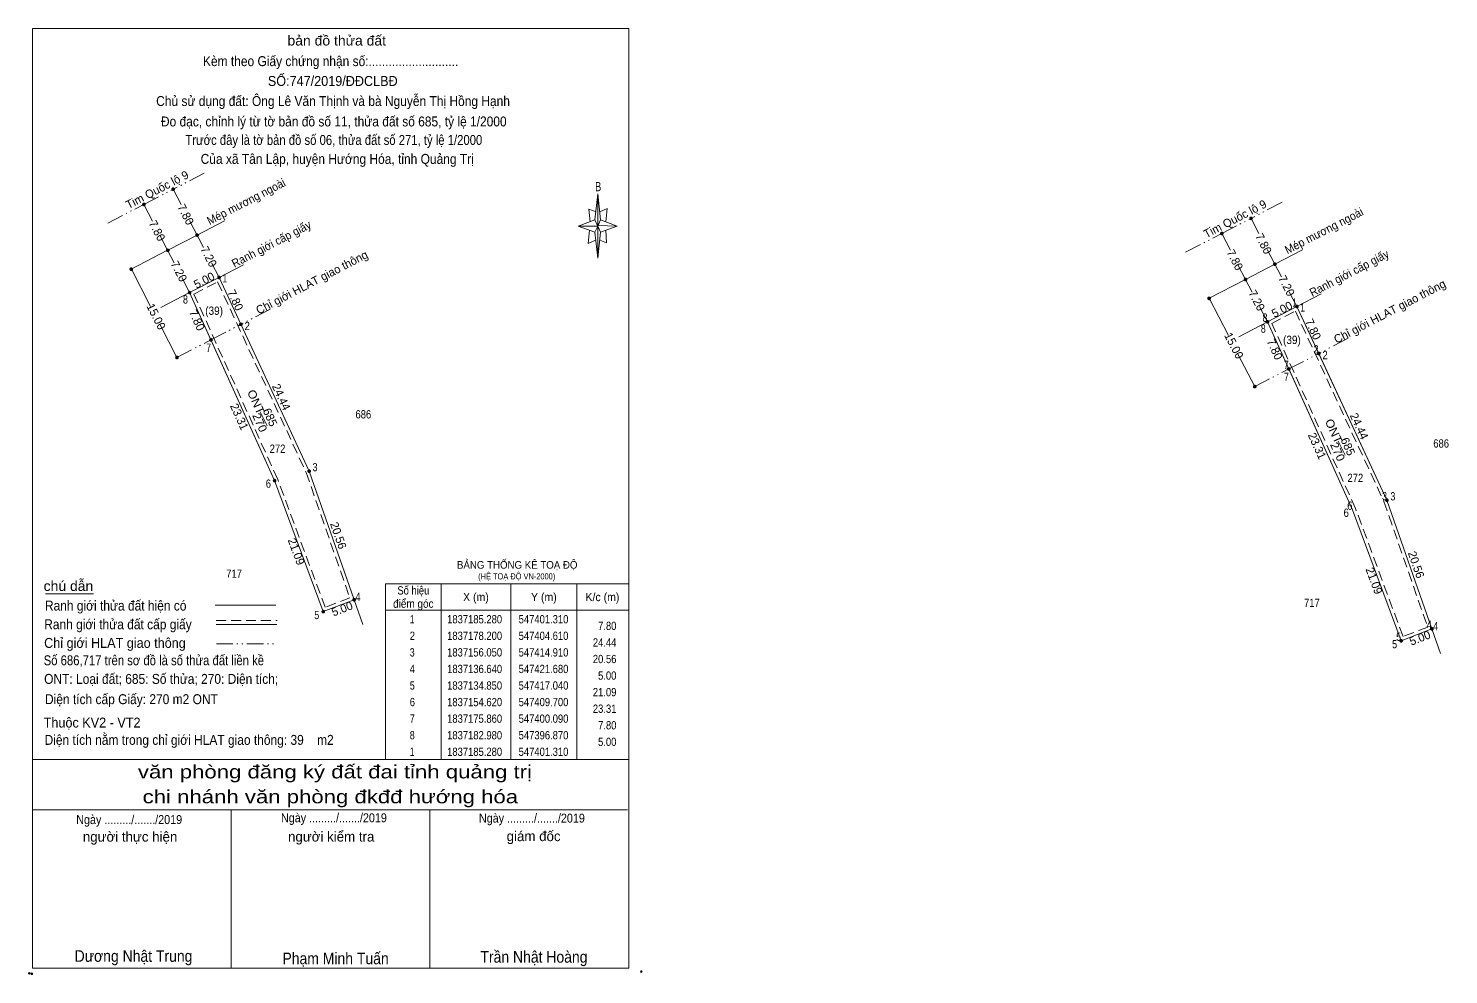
# Model space of a CAD drawing. Header units: metres. Extents: x 547210 to 547757, y 1836435 to 1837227.
# Drawn here: x 547209.9 to 547424.2, y 1837084.5 to 1837227.2 of the extents above; entities that cross this region are included whole.
import ezdxf
from ezdxf.enums import TextEntityAlignment as Align

# ---------------------------------------------------------------- set-up
doc = ezdxf.new("R2010")
doc.units = ezdxf.units.M
doc.header["$LTSCALE"] = 0.5
doc.header["$PDMODE"] = 32
doc.header["$PDSIZE"] = 0.25
doc.linetypes.add('DASH_DOUBLE_DOT', pattern=[9.2, 5, -1.2, 0.3, -1.2, 0.3, -1.2])
doc.linetypes.add('MEDIUM_DASHED', pattern=[4.5, 3, -1.5])
for name, color, linetype, lineweight in [('1', 7, 'Continuous', 13), ('10', 7, 'Continuous', 13), ('17', 7, 'Continuous', 13), ('2', 7, 'DASH_DOUBLE_DOT', 13), ('23', 7, 'Continuous', 13), ('5', 7, 'Continuous', 13), ('6', 7, 'Continuous', 13), ('63', 7, 'Continuous', 13)]:
    doc.layers.add(name, color=color, linetype=linetype, lineweight=lineweight)

msp = doc.modelspace()

# ---------------------------------------------------------------- hatches: boundary and pattern name
at = {"layer": '2'}
for points in [[(547231.92, 1837202.99, 1), (547231.52, 1837202.99, 1)], [(547231.92, 1837202.99, 1), (547231.52, 1837202.99, 1)], [(547227.5, 1837200.7, 1), (547227.1, 1837200.7, 1)], [(547394.59, 1837198.59, 1), (547394.19, 1837198.59, 1)], [(547394.59, 1837198.59, 1), (547394.19, 1837198.59, 1)], [(547235.52, 1837196.07, 1), (547235.12, 1837196.07, 1)], [(547390.17, 1837196.3, 1), (547389.77, 1837196.3, 1)], [(547231.09, 1837193.77, 1), (547230.69, 1837193.77, 1)], [(547225.59, 1837190.92, 1), (547225.19, 1837190.92, 1)], [(547398.19, 1837191.67, 1), (547397.79, 1837191.67, 1)], [(547238.84, 1837189.68, 1), (547238.44, 1837189.68, 1)], [(547393.76, 1837189.37, 1), (547393.36, 1837189.37, 1)], [(547234.4, 1837187.38, 1), (547234, 1837187.38, 1)], [(547388.26, 1837186.52, 1), (547387.86, 1837186.52, 1)], [(547401.51, 1837185.28, 1), (547401.11, 1837185.28, 1)], [(547242.14, 1837182.6, 1), (547241.74, 1837182.6, 1)], [(547397.07, 1837182.98, 1), (547396.67, 1837182.98, 1)], [(547237.62, 1837180.26, 1), (547237.22, 1837180.26, 1)], [(547232.49, 1837177.6, 1), (547232.09, 1837177.6, 1)], [(547404.81, 1837178.2, 1), (547404.41, 1837178.2, 1)], [(547400.29, 1837175.86, 1), (547399.89, 1837175.86, 1)], [(547395.16, 1837173.2, 1), (547394.76, 1837173.2, 1)], [(547252.44, 1837160.45, 1), (547252.04, 1837160.45, 1)], [(547247.23, 1837159.02, 1), (547246.83, 1837159.02, 1)], [(547415.11, 1837156.05, 1), (547414.71, 1837156.05, 1)], [(547259.21, 1837141.04, 1), (547258.81, 1837141.04, 1)], [(547254.57, 1837139.25, 1), (547254.17, 1837139.25, 1)], [(547421.88, 1837136.64, 1), (547421.48, 1837136.64, 1)], [(547417.24, 1837134.85, 1), (547416.84, 1837134.85, 1)]]:
    msp.add_hatch(color=256, dxfattribs=at).paths.add_polyline_path(points)

# ---------------------------------------------------------------- linework, layer by layer
at = {"layer": '1'}
for points in [[(547238.64, 1837189.68), (547241.94, 1837182.6), (547252.24, 1837160.45), (547259.01, 1837141.04), (547254.37, 1837139.25), (547247.03, 1837159.02), (547237.42, 1837180.26), (547234.2, 1837187.38)], [(547401.31, 1837185.28), (547404.61, 1837178.2), (547414.91, 1837156.05), (547421.68, 1837136.64), (547417.04, 1837134.85), (547409.7, 1837154.62), (547400.09, 1837175.86), (547396.87, 1837182.98)]]:
    msp.add_lwpolyline(points, close=True, dxfattribs=at)
at = {"layer": '1', "linetype": 'MEDIUM_DASHED'}
for points in [[(547238.41, 1837189), (547251.78, 1837160.26), (547258.38, 1837141.33), (547254.66, 1837139.9), (547247.49, 1837159.21), (547234.85, 1837187.15)], [(547401.08, 1837184.6), (547414.45, 1837155.86), (547421.05, 1837136.93), (547417.33, 1837135.5), (547410.16, 1837154.81), (547397.52, 1837182.75)]]:
    msp.add_lwpolyline(points, close=True, dxfattribs=at)
at = {"layer": '10', "linetype": 'DASH_DOUBLE_DOT'}
for p, q in [((547236.4, 1837205.41), (547231.73, 1837202.99)), ((547227.3, 1837200.7), (547231.74, 1837203)), ((547221.85, 1837197.88), (547227.29, 1837200.7)), ((547399.07, 1837201.01), (547394.4, 1837198.59)), ((547389.97, 1837196.3), (547394.41, 1837198.6)), ((547384.52, 1837193.48), (547389.96, 1837196.3)), ((547246.37, 1837184.9), (547241.94, 1837182.6)), ((547237.42, 1837180.26), (547241.94, 1837182.6)), ((547232.28, 1837177.61), (547237.42, 1837180.26)), ((547409.04, 1837180.5), (547404.61, 1837178.2)), ((547400.09, 1837175.86), (547404.61, 1837178.2)), ((547394.95, 1837173.21), (547400.09, 1837175.86))]:
    msp.add_line(p, q, dxfattribs=at)
at = {"layer": '10'}
for p, q in [((547239.47, 1837198.22), (547235.32, 1837196.07)), ((547230.89, 1837193.77), (547235.33, 1837196.07)), ((547225.38, 1837190.93), (547230.88, 1837193.78)), ((547402.14, 1837193.82), (547397.99, 1837191.67)), ((547393.56, 1837189.37), (547398, 1837191.67)), ((547234.2, 1837187.38), (547238.64, 1837189.68)), ((547388.05, 1837186.53), (547393.55, 1837189.38)), ((547229.87, 1837185.13), (547234.2, 1837187.38)), ((547396.87, 1837182.98), (547401.31, 1837185.28)), ((547392.54, 1837180.73), (547396.87, 1837182.98)), ((547260.33, 1837137.32), (547259.01, 1837141.04)), ((547423, 1837132.92), (547421.68, 1837136.64))]:
    msp.add_line(p, q, dxfattribs=at)
for points in [[(547238.64, 1837189.68), (547252.24, 1837160.45), (547259.01, 1837141.04), (547254.37, 1837139.25)], [(547401.31, 1837185.28), (547414.91, 1837156.05), (547421.68, 1837136.64), (547417.04, 1837134.85)]]:
    msp.add_lwpolyline(points, dxfattribs=at)
at = {"layer": '17'}
msp.add_line((547212.47, 1837141.96), (547219.71, 1837141.96), dxfattribs=at)
at = {"layer": '2', "linetype": 'Continuous'}
for p, q in [((547247.03, 1837159.02), (547234.2, 1837187.38)), ((547409.7, 1837154.62), (547396.87, 1837182.98)), ((547254.37, 1837139.25), (547247.03, 1837159.02)), ((547417.04, 1837134.85), (547409.7, 1837154.62))]:
    msp.add_line(p, q, dxfattribs=at)
at = {"layer": '2'}
for centre in [(547231.72, 1837202.99), (547231.72, 1837202.99), (547227.3, 1837200.7), (547394.39, 1837198.59), (547394.39, 1837198.59), (547235.32, 1837196.07), (547389.97, 1837196.3), (547230.89, 1837193.77), (547225.39, 1837190.92), (547397.99, 1837191.67), (547238.64, 1837189.68), (547393.56, 1837189.37), (547234.2, 1837187.38), (547388.06, 1837186.52), (547401.31, 1837185.28), (547241.94, 1837182.6), (547396.87, 1837182.98), (547237.42, 1837180.26), (547232.29, 1837177.6), (547404.61, 1837178.2), (547400.09, 1837175.86), (547394.96, 1837173.2), (547252.24, 1837160.45), (547247.03, 1837159.02), (547414.91, 1837156.05), (547259.01, 1837141.04), (547254.37, 1837139.25), (547421.68, 1837136.64), (547417.04, 1837134.85)]:
    msp.add_circle(centre, 0.2, dxfattribs=at)
at = {"layer": '23'}
for p, q in [((547242.31, 1837191.59), (547238.64, 1837189.68)), ((547404.98, 1837187.19), (547401.31, 1837185.28))]:
    msp.add_line(p, q, dxfattribs=at)
at = {"layer": '5'}
for p, q in [((547295.33, 1837198.39), (547295.83, 1837202.29)), ((547295.33, 1837196.49), (547292.83, 1837197.39)), ((547296.23, 1837198.39), (547298.73, 1837197.39)), ((547296.23, 1837196.49), (547295.83, 1837192.59)), ((547297.13, 1837194.89), (547296.13, 1837195.29)), ((547297.03, 1837196.79), (547297.13, 1837194.89)), ((547210.46, 1837116.95), (547300.46, 1837116.95)), ((547210.46, 1837109.35), (547300.26, 1837109.35)), ((547210.46, 1837109.35), (547300.26, 1837109.35)), ((547210.46, 1837109.35), (547300.26, 1837109.35)), ((547240.46, 1837085.45), (547240.46, 1837109.35)), ((547270.46, 1837085.45), (547270.46, 1837109.35))]:
    msp.add_line(p, q, dxfattribs=at)
for points in [[(547210.46, 1837227.25), (547300.46, 1837227.25), (547300.46, 1837085.45), (547210.46, 1837085.45)], [(547295.83, 1837202.29), (547296.23, 1837198.39), (547295.83, 1837197.39)], [(547295.83, 1837197.39), (547292.83, 1837197.39), (547295.33, 1837198.39), (547296.23, 1837196.49), (547298.73, 1837197.39), (547295.83, 1837197.49)], [(547295.83, 1837197.39), (547295.83, 1837192.59), (547295.33, 1837196.49)]]:
    msp.add_lwpolyline(points, close=True, dxfattribs=at)
for points in [[(547295.53, 1837199.59), (547294.43, 1837199.99), (547294.63, 1837198.09)], [(547296.13, 1837199.59), (547297.23, 1837200.09), (547297.03, 1837198.09)], [(547295.83, 1837197.39), (547295.33, 1837198.39), (547292.83, 1837197.39)], [(547295.83, 1837197.39), (547296.23, 1837196.49), (547298.73, 1837197.39)], [(547294.53, 1837196.79), (547294.33, 1837194.79), (547295.43, 1837195.29)], [(547300.46, 1837085.45), (547210.46, 1837085.45), (547210.46, 1837109.35)]]:
    msp.add_lwpolyline(points, dxfattribs=at)
for p in [(547209.99, 1837084.68), (547210.39, 1837084.61)]:
    msp.add_point(p, dxfattribs=at)
at = {"layer": '6'}
for p, q in [((547238.07, 1837140.22), (547247.21, 1837140.22)), ((547238.21, 1837137.29), (547247.35, 1837137.29))]:
    msp.add_line(p, q, dxfattribs=at)
at = {"layer": '6', "linetype": 'MEDIUM_DASHED'}
msp.add_line((547238.21, 1837137.91), (547247.41, 1837137.91), dxfattribs=at)
at = {"layer": '6'}
msp.add_point((547302.36, 1837084.95), dxfattribs=at)
at = {"layer": '63'}
for p, q in [((547231.72, 1837202.99), (547232.91, 1837200.7)), ((547227.3, 1837200.7), (547228.61, 1837198.17)), ((547234.18, 1837198.27), (547236.3, 1837194.18)), ((547394.39, 1837198.59), (547395.58, 1837196.3)), ((547229.75, 1837195.96), (547230.88, 1837193.78)), ((547389.97, 1837196.3), (547391.28, 1837193.77)), ((547230.88, 1837193.78), (547231.88, 1837191.86)), ((547396.85, 1837193.87), (547398.97, 1837189.78)), ((547225.4, 1837190.94), (547228.31, 1837185.3)), ((547237.48, 1837191.9), (547238.64, 1837189.68)), ((547392.42, 1837191.56), (547393.55, 1837189.38)), ((547233.01, 1837189.67), (547234.2, 1837187.38)), ((547393.55, 1837189.38), (547394.55, 1837187.46)), ((547388.07, 1837186.54), (547390.98, 1837180.9)), ((547400.15, 1837187.5), (547401.31, 1837185.28)), ((547395.68, 1837185.27), (547396.87, 1837182.98)), ((547229.75, 1837182.51), (547232.28, 1837177.61)), ((547392.42, 1837178.11), (547394.95, 1837173.21)), ((547244.86, 1837169.39), (547245.92, 1837167.26)), ((547407.53, 1837164.99), (547408.59, 1837162.86)), ((547272.16, 1837143.45), (547272.16, 1837116.95)), ((547282.66, 1837143.45), (547282.66, 1837116.95)), ((547292.66, 1837143.45), (547292.66, 1837116.95)), ((547263.76, 1837139.45), (547300.46, 1837139.45))]:
    msp.add_line(p, q, dxfattribs=at)
at = {"layer": '63', "linetype": 'DASH_DOUBLE_DOT'}
msp.add_line((547238.24, 1837134.37), (547247.44, 1837134.37), dxfattribs=at)
at = {"layer": '63'}
msp.add_lwpolyline([(547263.76, 1837143.45), (547300.46, 1837143.45), (547300.46, 1837116.95), (547263.76, 1837116.95)], close=True, dxfattribs=at)

# ---------------------------------------------------------------- texts
at = {"layer": '1', "width": 0.85}
for p in [(547247.465, 1837163.21), (547410.135, 1837158.81)]:
    msp.add_text('272', height=1.25, dxfattribs=at).set_placement(p, align=Align.CENTER)
at = {"layer": '1'}
for s, height, width, p in [('BẢNG THỐNG KÊ TOẠ ĐỘ ', 1.15, 0.95, (547274.55, 1837145.73)), ('(HỆ TOẠ ĐỘ VN-2000)', 0.93, 0.9, (547277.75, 1837144.11))]:
    msp.add_text(s, height=height, dxfattribs=dict(at, width=width)).set_placement(p)
at = {"layer": '5'}
for s, height, width, p in [('bản đồ thửa đất', 1.5, 1.05, (547256.4, 1837224.67)), ('Kèm theo Giấy chứng nhận số:...........................', 1.5, 0.9, (547255.48, 1837221.56)), ('SỐ:747/2019/ĐĐCLBĐ', 1.5, 0.95, (547255.8, 1837218.57)), ('Chủ sử dụng đất: Ông Lê Văn Thịnh và bà Nguyễn Thị Hồng Hạnh', 1.5, 0.9, (547255.845, 1837215.54)), ('Đo đạc, chỉnh lý từ tờ bản đồ số 11, thửa đất số 685, tỷ lệ 1/2000 ', 1.5, 0.9, (547256.205, 1837212.46)), ('Trước đây là tờ bản đồ số 06, thửa đất số 271, tỷ lệ 1/2000 ', 1.5, 0.85, (547256.2, 1837209.67)), ('Của xã Tân Lập, huyện Hướng Hóa, tỉnh Quảng Trị', 1.5, 0.9, (547256.475, 1837206.81)), ('B', 1.378, 0.75, (547295.86, 1837202.69)), ('văn phòng đăng ký đất đai tỉnh quảng trị', 2, 1.25, (547256.125, 1837114.09)), ('chi nhánh văn phòng đkđđ hướng hóa', 2, 1.25, (547255.435, 1837110.33)), ('Ngày ........./......./2019', 1.35, 0.9, (547225.075, 1837107.2)), ('Ngày ........./......./2019', 1.35, 0.9, (547255.975, 1837107.47)), ('Ngày ........./......./2019', 1.35, 0.9, (547285.855, 1837107.42)), ('Dương Nhật Trung', 1.75, 0.9, (547225.73, 1837086.41)), ('Phạm Minh Tuấn', 1.75, 0.9, (547256.225, 1837086.05)), ('Trần Nhật Hoàng', 1.75, 0.9, (547286.165, 1837086.28))]:
    msp.add_text(s, height=height, dxfattribs=dict(at, width=width)).set_placement(p, align=Align.CENTER)
for s, p in [('người thực hiện', (547225.21, 1837104.54)), ('người kiểm tra', (547255.565, 1837104.56)), ('giám đốc', (547286.115, 1837104.62))]:
    msp.add_text(s, height=1.5, dxfattribs=at).set_placement(p, align=Align.CENTER)
at = {"layer": '6'}
for s, width, p in [('chú dẫn', 1.05, (547212.16, 1837142.37)), ('Ranh giới thửa đất hiện có ', 0.9, (547212.36, 1837139.41)), ('Ranh giới thửa đất cấp giấy', 0.9, (547212.25, 1837136.59)), ('Chỉ giới HLAT giao thông', 0.95, (547212.24, 1837133.78)), ('Số 686,717 trên sơ đồ là số thửa đất liền kề', 0.85, (547212.17, 1837131.16)), ('ONT: Loại đất; 685: Số thửa; 270: Diện tích;', 0.9, (547212.24, 1837128.35)), ('Diện tích cấp Giấy: 270 m2 ONT', 0.9, (547212.37, 1837125.29)), ('Thuộc KV2 - VT2', 0.95, (547212.17, 1837121.76)), ('Diện tích nằm trong chỉ giới HLAT giao thông: 39    m2', 0.9, (547212.31, 1837119.15))]:
    msp.add_text(s, height=1.5, dxfattribs=dict(at, width=width)).set_placement(p)
at = {"layer": '63'}
for s, rotation, p in [('Tim Quốc lộ 9', 27.393, (547229.5874, 1837202.3606)), ('Tim Quốc lộ 9', 27.393, (547392.2574, 1837197.9606)), ('7.80', 297.47, (547233.0589, 1837198.8833)), ('7.80', 297.354, (547228.7356, 1837196.4422)), ('7.80', 297.47, (547395.7289, 1837194.4833)), ('7.20', 297.47, (547236.5289, 1837192.5333)), ('Chỉ giới HLAT giao thông', 27.494, (547252.9365, 1837188.3856)), ('7.80', 297.354, (547391.4056, 1837192.0422)), ('7.20', 297.418, (547232.0374, 1837190.3128)), ('5.00', 27.385, (547236.6775, 1837188.6965)), ('7.20', 297.47, (547399.1989, 1837188.1333)), ('Chỉ giới HLAT giao thông', 27.494, (547415.6115, 1837183.9882)), ('7.80', 294.99, (547240.5382, 1837185.989)), ('7.20', 297.418, (547394.7074, 1837185.9128)), ('15.00', 297.3, (547228.5898, 1837183.4916)), ('7.80', 294.335, (547234.7353, 1837182.9725)), ('5.00', 27.385, (547399.3475, 1837184.2965)), ('7.80', 294.99, (547403.2082, 1837181.589)), ('15.00', 297.3, (547391.2598, 1837179.0916)), ('7.80', 294.335, (547397.4053, 1837178.5725)), ('24.44', 294.939, (547247.4689, 1837171.3685)), ('23.31', 294.344, (547241.1258, 1837168.4026)), ('685', 294.342, (547245.7805, 1837168.3126)), ('24.44', 294.939, (547410.1389, 1837166.9685)), ('23.31', 294.344, (547403.7958, 1837164.0026)), ('685', 294.342, (547408.4505, 1837163.9126)), ('20.56', 289.228, (547256.0576, 1837150.5358)), ('21.09', 290.368, (547249.71, 1837148.0975)), ('20.56', 289.228, (547418.7276, 1837146.1358)), ('21.09', 290.368, (547412.38, 1837143.6975)), ('5.00', 21.095, (547257.4351, 1837139.0922)), ('5.00', 21.095, (547420.1051, 1837134.6922))]:
    msp.add_text(s, height=1.25, rotation=rotation, dxfattribs=at).set_placement(p, align=Align.CENTER)
for s, rotation, width, p in [('Mép mương ngoài', 27.387, 0.95, (547243.0125, 1837200.5621)), ('Mép mương ngoài', 27.387, 0.95, (547405.6825, 1837196.1621)), ('Ranh giới cấp giấy', 27.494, 0.95, (547246.8265, 1837194.1703)), ('Ranh giới cấp giấy', 27.494, 0.95, (547409.4965, 1837189.7703)), ('ONT', 294.342, 1.1, (547243.6418, 1837170.6276)), ('270', 294.342, 1.05, (547244.2218, 1837167.5276)), ('ONT', 294.342, 1.1, (547406.3118, 1837166.2276)), ('270', 294.342, 1.05, (547406.8918, 1837163.1276))]:
    msp.add_text(s, height=1.25, rotation=rotation, dxfattribs=dict(at, width=width)).set_placement(p, align=Align.CENTER)
for s, width, p in [(' 1', 0.75, (547239.86, 1837188.92)), (' 8', 0.8, (547233.94, 1837185.73)), (' 1', 0.75, (547401.31, 1837185.28)), ('(39)', 0.9, (547239.23, 1837184.03)), (' 8', 0.8, (547396.87, 1837182.98)), (' 1', 0.75, (547402.53, 1837184.52)), (' 2', 0.85, (547243.29, 1837181.73)), (' 8', 0.8, (547396.61, 1837181.33)), (' 7', 0.8, (547237.44, 1837178.45)), ('(39)', 0.9, (547401.9, 1837179.63)), (' 2', 0.85, (547404.61, 1837178.2)), (' 2', 0.85, (547405.96, 1837177.33)), (' 7', 0.8, (547400.09, 1837175.86)), (' 7', 0.8, (547400.11, 1837174.05)), (' 3', 0.8, (547253.5, 1837160.43)), (' 6', 0.85, (547246.48, 1837157.95)), (' 3', 0.8, (547414.91, 1837156.05)), (' 3', 0.8, (547416.17, 1837156.03)), (' 6', 0.85, (547409.15, 1837153.55)), (' 6', 0.85, (547409.7, 1837154.62)), (' 4', 0.85, (547259.99, 1837140.84)), (' 5', 0.8, (547253.76, 1837138.12)), ('7.80', 0.85, (547298.61, 1837136.48)), (' 4', 0.85, (547421.68, 1837136.64)), (' 4', 0.85, (547422.66, 1837136.44)), ('24.44', 0.85, (547298.61, 1837133.98)), (' 5', 0.8, (547416.43, 1837133.72)), (' 5', 0.8, (547417.04, 1837134.85)), ('20.56', 0.85, (547298.61, 1837131.48)), ('5.00', 0.85, (547298.61, 1837128.98)), ('21.09', 0.85, (547298.61, 1837126.48)), ('23.31', 0.85, (547298.61, 1837123.98)), ('7.80', 0.85, (547298.61, 1837121.48)), ('5.00', 0.85, (547298.61, 1837118.98))]:
    msp.add_text(s, height=1.25, dxfattribs=dict(at, width=width)).set_placement(p, align=Align.RIGHT)
for s, width, p in [('686', 0.85, (547260.415, 1837168.4)), ('686', 0.85, (547423.085, 1837164)), ('717', 0.85, (547240.905, 1837144.35)), ('Số hiệu', 0.85, (547267.96, 1837141.83)), ('điểm góc', 0.9, (547267.96, 1837139.83)), ('X (m)', 0.95, (547277.41, 1837140.83)), ('Y (m)', 0.95, (547287.665, 1837140.83)), ('K/c (m)', 0.95, (547296.505, 1837140.83)), ('717', 0.85, (547403.575, 1837139.95)), (' 1', 0.75, (547267.61, 1837137.48)), ('1837185.280', 0.85, (547277.21, 1837137.48)), ('547401.310', 0.85, (547287.61, 1837137.48)), (' 2', 0.85, (547267.615, 1837134.98)), ('1837178.200', 0.85, (547277.21, 1837134.98)), ('547404.610', 0.85, (547287.61, 1837134.98)), (' 3', 0.8, (547267.605, 1837132.48)), ('1837156.050', 0.85, (547277.21, 1837132.48)), ('547414.910', 0.85, (547287.61, 1837132.48)), (' 4', 0.85, (547267.61, 1837129.98)), ('1837136.640', 0.85, (547277.21, 1837129.98)), ('547421.680', 0.85, (547287.61, 1837129.98)), (' 5', 0.8, (547267.615, 1837127.48)), ('1837134.850', 0.85, (547277.21, 1837127.48)), ('547417.040', 0.85, (547287.61, 1837127.48)), (' 6', 0.85, (547267.615, 1837124.98)), ('1837154.620', 0.85, (547277.21, 1837124.98)), ('547409.700', 0.85, (547287.61, 1837124.98)), (' 7', 0.8, (547267.615, 1837122.48)), ('1837175.860', 0.85, (547277.21, 1837122.48)), ('547400.090', 0.85, (547287.61, 1837122.48)), (' 8', 0.8, (547267.615, 1837119.98)), ('1837182.980', 0.85, (547277.21, 1837119.98)), ('547396.870', 0.85, (547287.61, 1837119.98)), (' 1', 0.75, (547267.61, 1837117.48)), ('1837185.280', 0.85, (547277.21, 1837117.48)), ('547401.310', 0.85, (547287.61, 1837117.48))]:
    msp.add_text(s, height=1.25, dxfattribs=dict(at, width=width)).set_placement(p, align=Align.CENTER)

doc.saveas('drawing.dxf')
